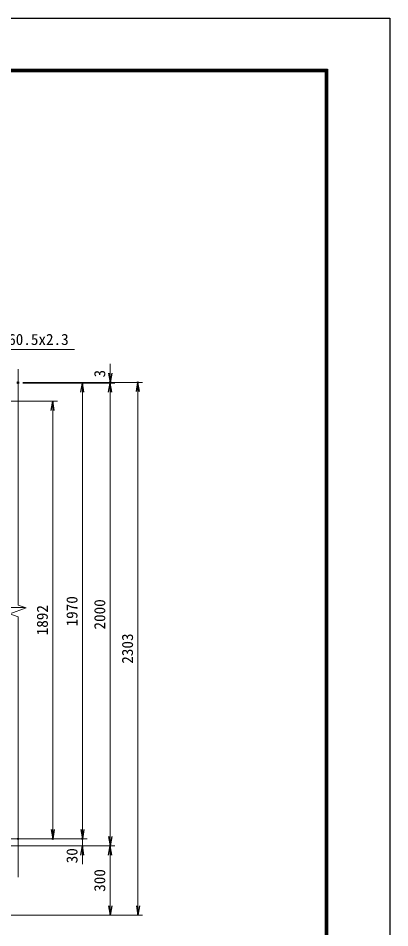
# Model space of a CAD drawing. Units: millimetres, scale not verified. Extents: x -4200 to 4200, y -2970 to 2970.
# Drawn here: x 2593 to 4200, y -961 to 2970 of the extents above; entities that cross this region are included whole.
import ezdxf
from ezdxf.enums import TextEntityAlignment as Align

# ---------------------------------------------------------------- set-up
doc = ezdxf.new("R2010")
doc.units = ezdxf.units.MM
doc.header["$LTSCALE"] = 10
doc.header["$PDMODE"] = 32
doc.header["$PDSIZE"] = 5
for name, color, linetype, lineweight in [('0-6_D-STR-DIM', 7, 'Continuous', 13), ('0-8_Defpoints', 6, 'Continuous', 25), ('0-9_D-STR-TXT', 7, 'Continuous', 13), ('0-C_D-TTL', 7, 'Continuous', 25), ('0-D_D-STR2', 7, 'Continuous', 13)]:
    doc.layers.add(name, color=color, linetype=linetype, lineweight=lineweight)
doc.layers.add('0-7_0', color=7, linetype='Continuous')
doc.styles.add('ＭＳ ゴシック', font='')
doc.styles.get('ＭＳ ゴシック').set_extended_font_data('MS Gothic')

# ---------------------------------------------------------------- blocks, each defined once
blk = doc.blocks.new('_Open')
at = {"layer": '0-7_0'}
blk.add_line((-10, 1.667), (0, 0), dxfattribs=at)
blk.add_lwpolyline([(-10, -1.667), (0, 0), (-10, 0)], dxfattribs=at)

msp = doc.modelspace()

# ---------------------------------------------------------------- linework, layer by layer
at = {"layer": '0-6_D-STR-DIM'}
for p, q in [((2990.31, 1435.99), (2990.31, 1475.99)), ((2611.99, 1395.99), (3010.31, 1395.99)), ((2611.99, 1395.99), (3130.31, 1395.99)), ((2611.99, 1393), (2890.31, 1393)), ((2611.99, 1393), (3010.31, 1393)), ((2611.99, 1393), (3010.31, 1393)), ((2990.31, 1393), (2990.31, 1395.99)), ((2870.31, -537.01), (2870.31, 1353)), ((2990.31, 1353), (2990.31, -567.01)), ((2990.31, 1353), (2990.31, 1313)), ((3110.31, -867.01), (3110.31, 1355.99)), ((2191.73, 1314.99), (2761.99, 1314.99)), ((2741.99, 1274.99), (2741.99, -537.01)), ((2870.31, -537.01), (2870.31, -497.01)), ((2195.99, -577.01), (2761.99, -577.01)), ((2611.99, -577.01), (2890.31, -577.01)), ((2611.99, -577.01), (2890.31, -577.01)), ((2870.31, -607.01), (2870.31, -577.01)), ((2411.99, -607.01), (2890.31, -607.01)), ((2411.99, -607.01), (3010.31, -607.01)), ((2411.99, -607.01), (3010.31, -607.01)), ((2870.31, -647.01), (2870.31, -687.01)), ((2990.31, -867.01), (2990.31, -647.01)), ((2292.24, -907.01), (3130.31, -907.01)), ((2292.24, -907.01), (3010.31, -907.01))]:
    msp.add_line(p, q, dxfattribs=at)
at = {"layer": '0-8_Defpoints'}
for p in [(2591.99, 1395.99), (2591.99, 1393), (2870.31, 1393), (2990.31, 1395.99), (3110.31, 1395.99), (2591.99, -577.01), (2741.99, -577.01), (2870.31, -577.01), (2990.31, -607.01), (2990.31, -607.01)]:
    msp.add_point(p, dxfattribs=at)
at = {"layer": '0-9_D-STR-TXT'}
msp.add_lwpolyline([(2836.52, 1538.04), (2303.37, 1538.04), (2263.66, 1428.65)], dxfattribs=at)
at = {"layer": '0-C_D-TTL', "color": 2}
msp.add_lwpolyline([(-4200, 2970), (4200, 2970), (4200, -2970), (-4200, -2970)], close=True, dxfattribs=at)
at = {"layer": '0-C_D-TTL'}
for points in [[(-3930, 2750), (3930, 2750), (3930, -2750), (-3930, -2750)], [(-3927.5, 2747.5), (3927.5, 2747.5), (3927.5, -2747.5), (-3927.5, -2747.5)], [(-3925, 2745), (3925, 2745), (3925, -2745), (-3925, -2745)], [(-3922.5, 2742.5), (3922.5, 2742.5), (3922.5, -2742.5), (-3922.5, -2742.5)], [(-3920, 2740), (3920, 2740), (3920, -2740), (-3920, -2740)]]:
    msp.add_lwpolyline(points, close=True, dxfattribs=at)
at = {"layer": '0-D_D-STR2'}
msp.add_line((2621.26, 423), (2286.99, 423), dxfattribs=at)
msp.add_lwpolyline([(2591.99, -742), (2591.99, 382.35), (2556.75, 395.18), (2627.23, 420.83), (2591.99, 433.65), (2591.99, 1453)], dxfattribs=at)

# ---------------------------------------------------------------- block references
at = {"layer": '0-6_D-STR-DIM', "xscale": 4, "yscale": 4}
for p, rotation in [((2990.31, 1395.99), 270), ((2870.31, 1393), 90), ((2990.31, 1393), 90), ((2990.31, 1393), 90), ((3110.31, 1395.99), 90), ((2741.99, 1314.99), 90), ((2741.99, -577.01), 270), ((2870.31, -577.01), 270), ((2870.31, -577.01), 270), ((2990.31, -607.01), 270), ((2870.31, -607.01), 90), ((2990.31, -607.01), 90), ((2990.31, -907.01), 270), ((3110.31, -907.01), 270)]:
    msp.add_blockref('_Open', p, dxfattribs=dict(at, rotation=rotation))

# ---------------------------------------------------------------- texts
at = {"layer": '0-6_D-STR-DIM', "style": 'ＭＳ ゴシック'}
for s, p in [('3', (2983.56, 1417.24)), ('1970', (2863.56, 341.1)), ('2000', (2983.56, 327.75)), ('1892', (2735.24, 302.62)), ('2303', (3103.56, 179.89)), ('30', (2863.56, -682.73)), ('300', (2983.56, -805.89))]:
    msp.add_text(s, height=48.09, rotation=90, dxfattribs=at).set_placement(p, align=Align.BOTTOM_LEFT)
at = {"layer": '0-9_D-STR-TXT', "style": 'ＭＳ ゴシック'}
msp.add_text('門柱 φ60.5x2.3', height=48.09, dxfattribs=at).set_placement((2335.64, 1543.17), align=Align.BOTTOM_LEFT)

doc.saveas('drawing.dxf')
